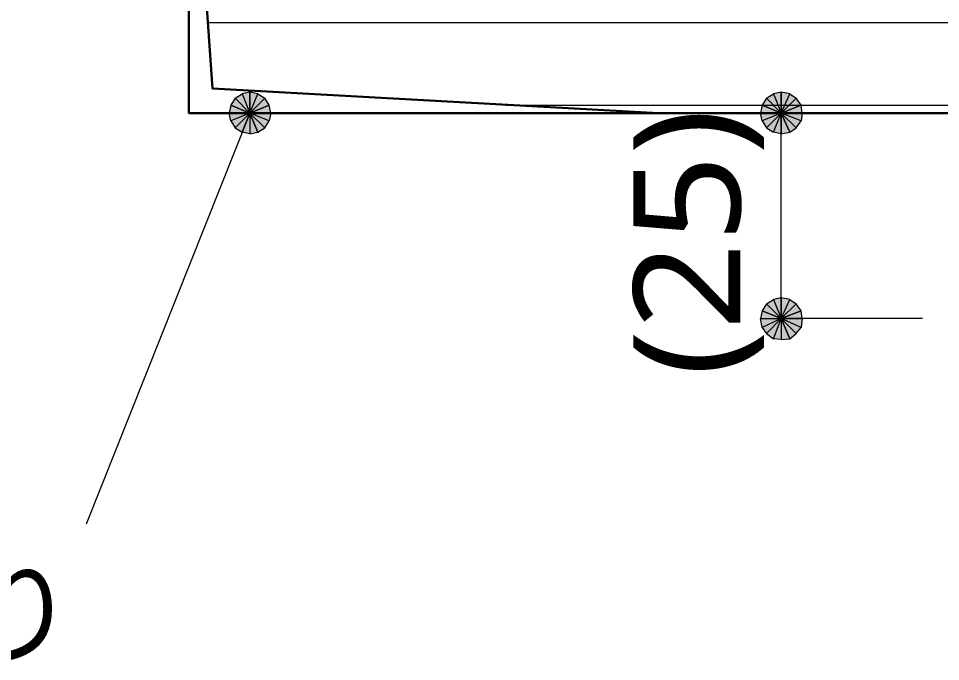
# Model space of a CAD drawing. Header units: millimetres. Extents: x 0 to 420, y 0 to 297.
# Drawn here: x 128.48 to 150.9, y 185.58 to 201.2 of the extents above; entities that cross this region are included whole.
import ezdxf
from ezdxf.enums import TextEntityAlignment as Align

# ---------------------------------------------------------------- set-up
doc = ezdxf.new("R2010")
doc.units = ezdxf.units.MM
doc.styles.add('kst32b', font='NotoSansJP-Variable.ttf')

msp = doc.modelspace()

# ---------------------------------------------------------------- hatches: boundary and pattern name
h = msp.add_hatch(color=7)
h.paths.add_polyline_path([(134.112, 199.411), (133.921, 199.369), (134.112, 198.903), (134.112, 199.411)])
h.paths.add_polyline_path([(133.921, 199.369), (134.112, 198.903), (133.752, 199.263), (133.921, 199.369)])
h.paths.add_polyline_path([(134.112, 198.903), (133.752, 199.263), (133.646, 199.094), (134.112, 198.903)])
h = msp.add_hatch(color=7)
h.paths.add_polyline_path([(134.578, 199.094), (134.472, 199.263), (134.112, 198.903), (134.578, 199.094)])
h.paths.add_polyline_path([(134.472, 199.263), (134.112, 198.903), (134.303, 199.369), (134.472, 199.263)])
h.paths.add_polyline_path([(134.112, 198.903), (134.303, 199.369), (134.112, 199.411), (134.112, 198.903)])
h = msp.add_hatch(color=7)
h.paths.add_polyline_path([(147.024, 199.411), (146.833, 199.369), (147.024, 198.903), (147.024, 199.411)])
h.paths.add_polyline_path([(146.833, 199.369), (147.024, 198.903), (146.664, 199.263), (146.833, 199.369)])
h.paths.add_polyline_path([(147.024, 198.903), (146.664, 199.263), (146.558, 199.094), (147.024, 198.903)])
h = msp.add_hatch(color=7)
h.paths.add_polyline_path([(147.511, 199.094), (147.384, 199.263), (147.024, 198.903), (147.511, 199.094)])
h.paths.add_polyline_path([(147.384, 199.263), (147.024, 198.903), (147.235, 199.369), (147.384, 199.263)])
h.paths.add_polyline_path([(147.024, 198.903), (147.235, 199.369), (147.024, 199.411), (147.024, 198.903)])
h = msp.add_hatch(color=7)
h.paths.add_polyline_path([(133.646, 199.094), (133.604, 198.903), (134.112, 198.903), (133.646, 199.094)])
h.paths.add_polyline_path([(133.604, 198.903), (134.112, 198.903), (133.646, 198.713), (133.604, 198.903)])
h.paths.add_polyline_path([(134.112, 198.903), (133.646, 198.713), (133.752, 198.543), (134.112, 198.903)])
h = msp.add_hatch(color=7)
h.paths.add_polyline_path([(134.472, 198.543), (134.578, 198.713), (134.112, 198.903), (134.472, 198.543)])
h.paths.add_polyline_path([(134.578, 198.713), (134.112, 198.903), (134.62, 198.903), (134.578, 198.713)])
h.paths.add_polyline_path([(134.112, 198.903), (134.62, 198.903), (134.578, 199.094), (134.112, 198.903)])
h = msp.add_hatch(color=7)
h.paths.add_polyline_path([(146.558, 199.094), (146.516, 198.903), (147.024, 198.903), (146.558, 199.094)])
h.paths.add_polyline_path([(146.516, 198.903), (147.024, 198.903), (146.558, 198.713), (146.516, 198.903)])
h.paths.add_polyline_path([(147.024, 198.903), (146.558, 198.713), (146.664, 198.543), (147.024, 198.903)])
h = msp.add_hatch(color=7)
h.paths.add_polyline_path([(147.384, 198.543), (147.511, 198.713), (147.024, 198.903), (147.384, 198.543)])
h.paths.add_polyline_path([(147.511, 198.713), (147.024, 198.903), (147.532, 198.903), (147.511, 198.713)])
h.paths.add_polyline_path([(147.024, 198.903), (147.532, 198.903), (147.511, 199.094), (147.024, 198.903)])
h = msp.add_hatch(color=7)
h.paths.add_polyline_path([(133.752, 198.543), (133.921, 198.437), (134.112, 198.903), (133.752, 198.543)])
h.paths.add_polyline_path([(133.921, 198.437), (134.112, 198.903), (134.112, 198.395), (133.921, 198.437)])
h.paths.add_polyline_path([(134.112, 198.903), (134.112, 198.395), (134.303, 198.437), (134.112, 198.903)])
for points in [[(134.303, 198.437), (134.472, 198.543), (134.112, 198.903), (134.303, 198.437)], [(147.235, 198.437), (147.384, 198.543), (147.024, 198.903), (147.235, 198.437)], [(147.235, 193.421), (147.384, 193.548), (147.024, 193.908), (147.235, 193.421)]]:
    msp.add_hatch(color=7).paths.add_polyline_path(points)
h = msp.add_hatch(color=7)
h.paths.add_polyline_path([(146.664, 198.543), (146.833, 198.437), (147.024, 198.903), (146.664, 198.543)])
h.paths.add_polyline_path([(146.833, 198.437), (147.024, 198.903), (147.024, 198.395), (146.833, 198.437)])
h.paths.add_polyline_path([(147.024, 198.903), (147.024, 198.395), (147.235, 198.437), (147.024, 198.903)])
h = msp.add_hatch(color=7)
h.paths.add_polyline_path([(147.024, 194.416), (146.833, 194.373), (147.024, 193.908), (147.024, 194.416)])
h.paths.add_polyline_path([(146.833, 194.373), (147.024, 193.908), (146.664, 194.268), (146.833, 194.373)])
h.paths.add_polyline_path([(147.024, 193.908), (146.664, 194.268), (146.558, 194.098), (147.024, 193.908)])
h = msp.add_hatch(color=7)
h.paths.add_polyline_path([(147.511, 194.098), (147.384, 194.268), (147.024, 193.908), (147.511, 194.098)])
h.paths.add_polyline_path([(147.384, 194.268), (147.024, 193.908), (147.235, 194.373), (147.384, 194.268)])
h.paths.add_polyline_path([(147.024, 193.908), (147.235, 194.373), (147.024, 194.416), (147.024, 193.908)])
h = msp.add_hatch(color=7)
h.paths.add_polyline_path([(146.558, 194.098), (146.516, 193.908), (147.024, 193.908), (146.558, 194.098)])
h.paths.add_polyline_path([(146.516, 193.908), (147.024, 193.908), (146.558, 193.696), (146.516, 193.908)])
h.paths.add_polyline_path([(147.024, 193.908), (146.558, 193.696), (146.664, 193.548), (147.024, 193.908)])
h = msp.add_hatch(color=7)
h.paths.add_polyline_path([(147.384, 193.548), (147.511, 193.696), (147.024, 193.908), (147.384, 193.548)])
h.paths.add_polyline_path([(147.511, 193.696), (147.024, 193.908), (147.532, 193.908), (147.511, 193.696)])
h.paths.add_polyline_path([(147.024, 193.908), (147.532, 193.908), (147.511, 194.098), (147.024, 193.908)])
h = msp.add_hatch(color=7)
h.paths.add_polyline_path([(146.664, 193.548), (146.833, 193.421), (147.024, 193.908), (146.664, 193.548)])
h.paths.add_polyline_path([(146.833, 193.421), (147.024, 193.908), (147.024, 193.4), (146.833, 193.421)])
h.paths.add_polyline_path([(147.024, 193.908), (147.024, 193.4), (147.235, 193.421), (147.024, 193.908)])

# ---------------------------------------------------------------- linework, layer by layer
at = {"lineweight": 30}
for points in [[(132.63, 236.389), (132.63, 198.903), (153.628, 198.903)], [(144.039, 198.903), (133.202, 199.496), (132.63, 207.708)], [(135.615, 198.903), (153.226, 198.903)]]:
    msp.add_lwpolyline(points, dxfattribs=at)
at = {"lineweight": 13}
for points in [[(133.096, 201.104), (153.628, 201.104)], [(140.335, 199.094), (153.628, 199.094)], [(134.112, 198.903), (130.133, 188.912)], [(150.453, 193.908), (147.024, 193.908), (147.024, 198.903)]]:
    msp.add_lwpolyline(points, dxfattribs=at)
at = {"lineweight": 0}
for points in [[(134.112, 198.903), (133.752, 199.263), (133.646, 199.094)], [(133.921, 199.369), (134.112, 198.903), (133.752, 199.263)], [(134.112, 199.411), (133.921, 199.369), (134.112, 198.903)], [(134.112, 198.903), (134.303, 199.369), (134.112, 199.411)], [(134.472, 199.263), (134.112, 198.903), (134.303, 199.369)], [(134.578, 199.094), (134.472, 199.263), (134.112, 198.903)], [(147.024, 198.903), (146.664, 199.263), (146.558, 199.094)], [(146.833, 199.369), (147.024, 198.903), (146.664, 199.263)], [(147.024, 199.411), (146.833, 199.369), (147.024, 198.903)], [(147.024, 198.903), (147.235, 199.369), (147.024, 199.411)], [(147.384, 199.263), (147.024, 198.903), (147.235, 199.369)], [(147.511, 199.094), (147.384, 199.263), (147.024, 198.903)], [(133.646, 199.094), (133.604, 198.903), (134.112, 198.903)], [(134.112, 198.903), (134.62, 198.903), (134.578, 199.094)], [(146.558, 199.094), (146.516, 198.903), (147.024, 198.903)], [(147.024, 198.903), (147.532, 198.903), (147.511, 199.094)], [(133.604, 198.903), (134.112, 198.903), (133.646, 198.713)], [(134.112, 198.903), (133.646, 198.713), (133.752, 198.543)], [(133.752, 198.543), (133.921, 198.437), (134.112, 198.903)], [(133.921, 198.437), (134.112, 198.903), (134.112, 198.395)], [(134.472, 198.543), (134.578, 198.713), (134.112, 198.903)], [(134.578, 198.713), (134.112, 198.903), (134.62, 198.903)], [(134.112, 198.903), (134.112, 198.395), (134.303, 198.437)], [(134.303, 198.437), (134.472, 198.543), (134.112, 198.903)], [(146.516, 198.903), (147.024, 198.903), (146.558, 198.713)], [(147.024, 198.903), (146.558, 198.713), (146.664, 198.543)], [(146.664, 198.543), (146.833, 198.437), (147.024, 198.903)], [(146.833, 198.437), (147.024, 198.903), (147.024, 198.395)], [(147.384, 198.543), (147.511, 198.713), (147.024, 198.903)], [(147.511, 198.713), (147.024, 198.903), (147.532, 198.903)], [(147.024, 198.903), (147.024, 198.395), (147.235, 198.437)], [(147.235, 198.437), (147.384, 198.543), (147.024, 198.903)], [(146.833, 194.373), (147.024, 193.908), (146.664, 194.268)], [(147.024, 194.416), (146.833, 194.373), (147.024, 193.908)], [(147.024, 193.908), (147.235, 194.373), (147.024, 194.416)], [(147.384, 194.268), (147.024, 193.908), (147.235, 194.373)], [(146.558, 194.098), (146.516, 193.908), (147.024, 193.908)], [(147.024, 193.908), (146.664, 194.268), (146.558, 194.098)], [(147.511, 194.098), (147.384, 194.268), (147.024, 193.908)], [(147.024, 193.908), (147.532, 193.908), (147.511, 194.098)], [(146.516, 193.908), (147.024, 193.908), (146.558, 193.696)], [(147.024, 193.908), (146.558, 193.696), (146.664, 193.548)], [(146.664, 193.548), (146.833, 193.421), (147.024, 193.908)], [(146.833, 193.421), (147.024, 193.908), (147.024, 193.4)], [(147.384, 193.548), (147.511, 193.696), (147.024, 193.908)], [(147.511, 193.696), (147.024, 193.908), (147.532, 193.908)], [(147.024, 193.908), (147.024, 193.4), (147.235, 193.421)], [(147.235, 193.421), (147.384, 193.548), (147.024, 193.908)]]:
    msp.add_lwpolyline(points, close=True, dxfattribs=at)

# ---------------------------------------------------------------- texts
at = {"style": 'kst32b'}
for s, height, p, p2 in [('(25)', 2.5989, (146.029, 192.511), (146.029, 199.008)), ('ジョイントコンパウンド塗り', 2.07913, (96.054, 185.737), (129.84, 185.737))]:
    msp.add_text(s, height=height, dxfattribs=at).set_placement(p, p2, align=Align.FIT)

doc.saveas('drawing.dxf')
